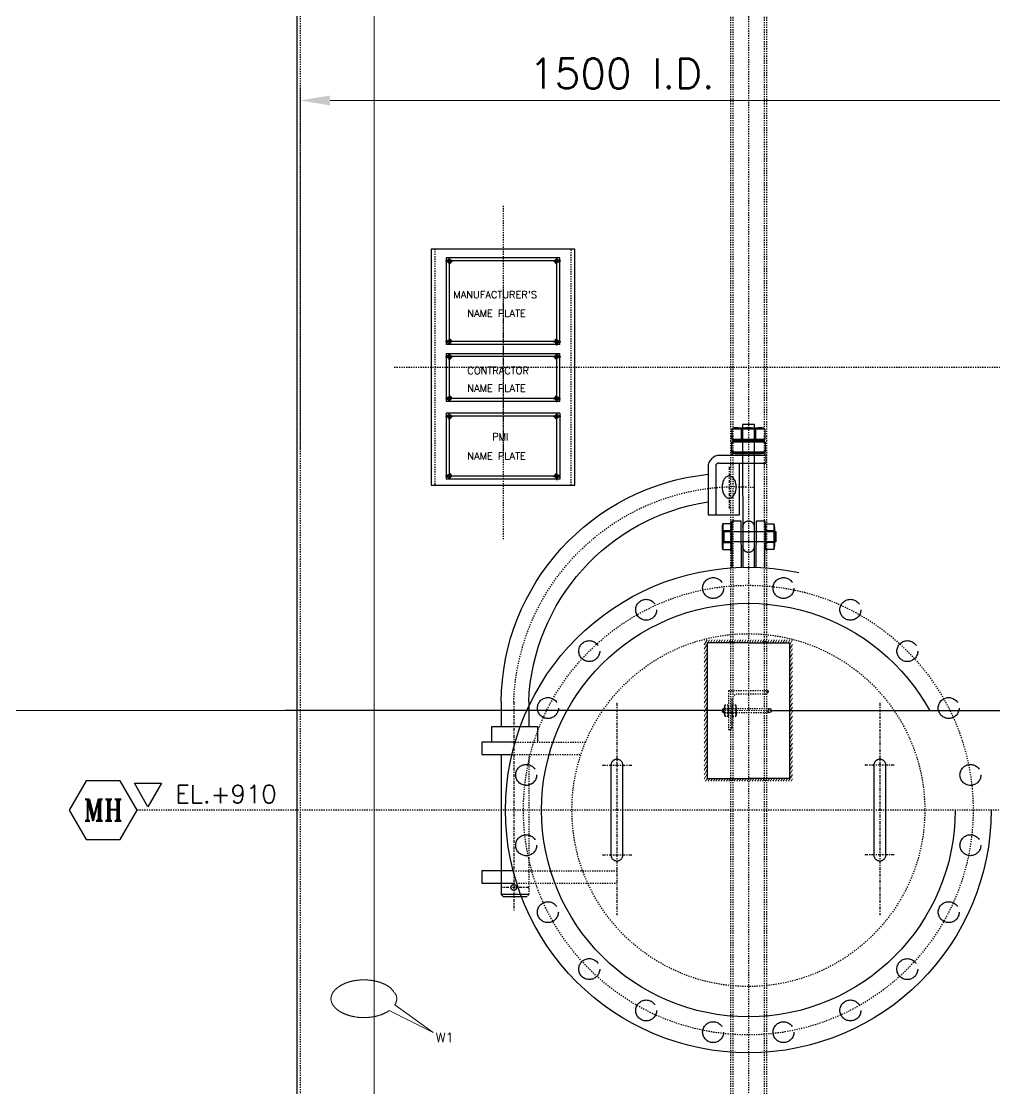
# Model space of a CAD drawing. Header units: inches. Extents: x 26960 to 35074, y -20333 to -19295.
# Drawn here: x 27038.2 to 27119.7, y -19487.6 to -19398.3 of the extents above; entities that cross this region are included whole.
import ezdxf
from ezdxf.enums import TextEntityAlignment as Align

# ---------------------------------------------------------------- set-up
doc = ezdxf.new("R2010")
doc.units = ezdxf.units.IN
doc.header["$LTSCALE"] = 200
doc.header["$MEASUREMENT"] = 0
for name, pattern in [('CENTER', [2, 1.25, -0.25, 0.25, -0.25]), ('CENTER2', [1.125, 0.75, -0.125, 0.125, -0.125]), ('CENTERX2', [4, 2.5, -0.5, 0.5, -0.5]), ('DASHED', [0.75, 0.5, -0.25]), ('DASHED2', [0.375, 0.25, -0.125]), ('HIDDEN2', [0.1875, 0.125, -0.0625]), ('PHANTOM2', [31.75, 15.875, -3.175, 3.175, -3.175, 3.175, -3.175])]:
    doc.linetypes.add(name, pattern=pattern)
for name, color, linetype, lineweight in [('AM_5', 3, 'Continuous', 15), ('B-OBJ', 7, 'Continuous', 13), ('OBJECT', 7, 'Continuous', 18), ('SEAM JOINT1', 4, 'SEAM', 13)]:
    doc.layers.add(name, color=color, linetype=linetype, lineweight=lineweight)
for name, color, linetype in [('CENTER', 1, 'CENTER'), ('DIMENSION', 8, 'Continuous'), ('text', 3, 'Continuous')]:
    doc.layers.add(name, color=color, linetype=linetype)
doc.styles.add('ROMANS', font='romans.shx')
doc.styles.add('ROMANT', font='romant.shx')
doc.styles.add('RS', font='ROMANS.shx', dxfattribs={"width": 0.8})
doc.styles.get("Standard").update_dxf_attribs({"font": 'romans.shx'})
doc.linetypes.add('SEAM', pattern='A,2,["X",Standard,S=1,R=0,X=0,Y=-0.5],2', length=4)
doc.linetypes.add('SEAM LINE', pattern='A,0.5,-0.2,["X",Standard,S=0.1,R=0,X=-0.1,Y=-0.05],-0.2', length=0.9)
doc.dimstyles.new('VEP-5', dxfattribs={"dimscale": 0, "dimtxt": 2.5, "dimasz": 2.5, "dimexe": 1, "dimexo": 1, "dimgap": 1, "dimtad": 1, "dimdec": 0, "dimlfac": 20, "dimzin": 9, "dimdsep": 46, "dimtxsty": 'ROMANS', "dimcen": 0, "dimclrd": 256, "dimclre": 256, "dimclrt": 40, "dimadec": 0, "dimazin": 0, "dimtfac": 1, "dimtdec": 0, "dimtofl": 0, "dimtmove": 0, "dimatfit": 3, "dimfxl": 1.25, "dimlwd": -1, "dimlwe": -1, "dimarcsym": 0})

# ---------------------------------------------------------------- blocks, each defined once
blk = doc.blocks.new('*D46')
at = {"layer": 'AM_5', "transparency": 16777216}
for p, q in [((27056.83, -19359.871), (27014.858, -19359.871)), ((27015.858, -19508.371), (27015.858, -19361.371)), ((27060.33, -19509.871), (27014.858, -19509.871))]:
    blk.add_line(p, q, dxfattribs=at)
for points in [[(27016.108, -19361.371), (27015.608, -19361.371), (27015.858, -19359.871)], [(27015.608, -19508.371), (27016.108, -19508.371), (27015.858, -19509.871)]]:
    blk.add_solid(points, dxfattribs=at)
at = {"layer": 'Defpoints', "color": 0, "transparency": 16777216}
for p in [(27015.858, -19359.871), (27057.83, -19359.871), (27061.33, -19509.871)]:
    blk.add_point(p, dxfattribs=at)
at = {"layer": 'AM_5', "color": 40, "transparency": 16777216, "insert": (27014.108, -19432.365), "char_height": 1.5, "attachment_point": 5, "rotation": 90, "style": 'ROMANS'}
blk.add_mtext('3000 FROM T.L. TO FLANGE FACE', dxfattribs=at)
blk = doc.blocks.new('A$C32f367a6')
at = {"layer": 'text'}
for p, q in [((-18.1, 31.4), (18.1, 31.4)), ((0, 0), (-18.1, 31.4)), ((18.1, 31.4), (0, 0))]:
    blk.add_line(p, q, dxfattribs=at)
blk = doc.blocks.new('*D48')
at = {"layer": 'B-OBJ', "transparency": 16777216}
for p, q in [((27061.58, -19434.071), (27061.58, -19403.946)), ((27136.58, -19434.071), (27136.58, -19403.946)), ((27064.08, -19404.946), (27134.08, -19404.946))]:
    blk.add_line(p, q, dxfattribs=at)
for points in [[(27064.08, -19404.53), (27064.08, -19405.363), (27061.58, -19404.946)], [(27134.08, -19405.363), (27134.08, -19404.53), (27136.58, -19404.946)]]:
    blk.add_solid(points, dxfattribs=at)
at = {"layer": 'Defpoints', "color": 0, "transparency": 16777216}
for p in [(27136.58, -19404.946), (27061.58, -19435.071), (27136.58, -19435.071)]:
    blk.add_point(p, dxfattribs=at)
at = {"layer": 'B-OBJ', "color": 40, "transparency": 16777216, "insert": (27088.493, -19402.696), "char_height": 2.5, "attachment_point": 5, "style": 'ROMANS'}
blk.add_mtext('1500 I.D.', dxfattribs=at)
blk = doc.blocks.new('*D145')
at = {"layer": 'AM_5', "transparency": 16777216}
for p, q in [((27060.294, -19456.001), (27027.908, -19456.001)), ((27028.908, -19508.371), (27028.908, -19457.501)), ((27060.33, -19509.871), (27027.908, -19509.871))]:
    blk.add_line(p, q, dxfattribs=at)
for points in [[(27029.158, -19457.501), (27028.658, -19457.501), (27028.908, -19456.001)], [(27028.658, -19508.371), (27029.158, -19508.371), (27028.908, -19509.871)]]:
    blk.add_solid(points, dxfattribs=at)
at = {"layer": 'Defpoints', "color": 0, "transparency": 16777216}
for p in [(27028.908, -19456.001), (27061.294, -19456.001), (27061.33, -19509.871)]:
    blk.add_point(p, dxfattribs=at)
at = {"layer": 'AM_5', "color": 40, "transparency": 16777216, "insert": (27027.158, -19482.936), "char_height": 1.5, "attachment_point": 5, "rotation": 90, "style": 'ROMANS'}
blk.add_mtext('1077', dxfattribs=at)
blk = doc.blocks.new('*U151')
at = {"color": 0, "linetype": 'ByBlock', "lineweight": -2}
blk.add_line((0, 1.1), (0, -1.1), dxfattribs=at)
blk = doc.blocks.new('*U153')
at = {"color": 0, "linetype": 'DASHED'}
blk.add_circle((0, 0), 17.5, dxfattribs=at)
blk = doc.blocks.new('*U152')
at = {"color": 0, "linetype": 'ByBlock', "lineweight": -2, "transparency": 16777216}
blk.add_blockref('*U153', (-97668.4, -29716.6, 0.1), dxfattribs=at)
for p, rotation in [((-97784.7, -29735, 0.1), 18), ((-97784.7, -29735, 0.1), 18), ((-97784.7, -29735, 0.1), 18), ((-97552.1, -29735, 0.1), 342), ((-97552.1, -29735, 0.1), 342), ((-97552.1, -29735, 0.1), 342), ((-97889.6, -29788.4, 0.1), 36), ((-97889.6, -29788.4, 0.1), 36), ((-97889.6, -29788.4, 0.1), 36), ((-97447.2, -29788.4, 0.1), 324), ((-97447.2, -29788.4, 0.1), 324), ((-97447.2, -29788.4, 0.1), 324), ((-97972.8, -29871.7, 0.1), 54), ((-97972.8, -29871.7, 0.1), 54), ((-97972.8, -29871.7, 0.1), 54), ((-97363.9, -29871.7, 0.1), 306), ((-97363.9, -29871.7, 0.1), 306), ((-97363.9, -29871.7, 0.1), 306), ((-98026.3, -29976.6, 0.1), 72), ((-98026.3, -29976.6, 0.1), 72), ((-98026.3, -29976.6, 0.1), 72), ((-97310.5, -29976.6, 0.1), 288), ((-97310.5, -29976.6, 0.1), 288), ((-97310.5, -29976.6, 0.1), 288), ((-98044.7, -30092.9, 0.1), 90), ((-98044.7, -30092.9, 0.1), 90), ((-98044.7, -30092.9, 0.1), 90), ((-97292.1, -30092.9, 0.1), 270), ((-97292.1, -30092.9, 0.1), 270), ((-97292.1, -30092.9, 0.1), 270), ((-98026.3, -30209.1, 0.1), 108), ((-98026.3, -30209.1, 0.1), 108), ((-98026.3, -30209.1, 0.1), 108), ((-97310.5, -30209.1, 0.1), 252), ((-97310.5, -30209.1, 0.1), 252), ((-97310.5, -30209.1, 0.1), 252), ((-97972.8, -30314, 0.1), 126), ((-97972.8, -30314, 0.1), 126), ((-97972.8, -30314, 0.1), 126), ((-97363.9, -30314, 0.1), 234), ((-97363.9, -30314, 0.1), 234), ((-97363.9, -30314, 0.1), 234), ((-97889.6, -30397.3, 0.1), 144), ((-97889.6, -30397.3, 0.1), 144), ((-97889.6, -30397.3, 0.1), 144), ((-97447.2, -30397.3, 0.1), 216), ((-97447.2, -30397.3, 0.1), 216), ((-97447.2, -30397.3, 0.1), 216), ((-97784.7, -30450.7, 0.1), 162), ((-97784.7, -30450.7, 0.1), 162), ((-97784.7, -30450.7, 0.1), 162), ((-97552.1, -30450.7, 0.1), 198), ((-97552.1, -30450.7, 0.1), 198), ((-97552.1, -30450.7, 0.1), 198), ((-97668.4, -30469.2, 0.1), 180), ((-97668.4, -30469.2, 0.1), 180), ((-97668.4, -30469.2, 0.1), 180)]:
    blk.add_blockref('*U153', p, dxfattribs=dict(at, rotation=rotation))
blk = doc.blocks.new('*U156')
at = {"layer": 'DIMENSION', "color": 0, "linetype": 'CENTER2', "transparency": 16777216}
for p, q in [((-0.32, 0), (-0.03002, 0)), ((0, 0.03002), (0, 0.2701)), ((0.03002, 0), (0.32, 0)), ((0, -0.2701), (0, -0.03002))]:
    blk.add_line(p, q, dxfattribs=at)
at = {"layer": 'DIMENSION', "color": 0, "linetype": 'Continuous', "transparency": 16777216}
for p, q in [((-0.01501, 0), (0.01501, 0)), ((0, -0.01501), (0, 0.01501))]:
    blk.add_line(p, q, dxfattribs=at)
blk = doc.blocks.new('*U157')
at = {"layer": 'DIMENSION', "color": 0, "linetype": 'CENTER2', "transparency": 16777216}
for p, q in [((-0.32, 0), (-0.03002, 0)), ((0, 0.03002), (0, 0.2701)), ((0.03002, 0), (0.32, 0)), ((0, -0.2701), (0, -0.03002))]:
    blk.add_line(p, q, dxfattribs=at)
at = {"layer": 'DIMENSION', "color": 0, "linetype": 'Continuous', "transparency": 16777216}
for p, q in [((-0.01501, 0), (0.01501, 0)), ((0, -0.01501), (0, 0.01501))]:
    blk.add_line(p, q, dxfattribs=at)
blk = doc.blocks.new('*U158')
at = {"layer": 'DIMENSION', "color": 0, "linetype": 'CENTER2', "transparency": 16777216}
for p, q in [((-0.32, 0), (-0.03002, 0)), ((0, 0.03002), (0, 0.32)), ((0.03002, 0), (0.32, 0)), ((0, -0.32), (0, -0.03002))]:
    blk.add_line(p, q, dxfattribs=at)
at = {"layer": 'DIMENSION', "color": 0, "linetype": 'Continuous', "transparency": 16777216}
for p, q in [((-0.01501, 0), (0.01501, 0)), ((0, -0.01501), (0, 0.01501))]:
    blk.add_line(p, q, dxfattribs=at)
blk = doc.blocks.new('*U159')
at = {"layer": 'DIMENSION', "color": 0, "linetype": 'CENTER2', "transparency": 16777216}
for p, q in [((-0.32, 0), (-0.03002, 0)), ((0, 0.03002), (0, 0.2701)), ((0.03002, 0), (0.32, 0)), ((0, -0.2701), (0, -0.03002))]:
    blk.add_line(p, q, dxfattribs=at)
at = {"layer": 'DIMENSION', "color": 0, "linetype": 'Continuous', "transparency": 16777216}
for p, q in [((-0.01501, 0), (0.01501, 0)), ((0, -0.01501), (0, 0.01501))]:
    blk.add_line(p, q, dxfattribs=at)
blk = doc.blocks.new('*U160')
at = {"layer": 'DIMENSION', "color": 0, "linetype": 'CENTER2', "transparency": 16777216}
for p, q in [((-0.32, 0), (-0.03002, 0)), ((0, 0.03002), (0, 0.2701)), ((0.03002, 0), (0.32, 0)), ((0, -0.2701), (0, -0.03002))]:
    blk.add_line(p, q, dxfattribs=at)
at = {"layer": 'DIMENSION', "color": 0, "linetype": 'Continuous', "transparency": 16777216}
for p, q in [((-0.01501, 0), (0.01501, 0)), ((0, -0.01501), (0, 0.01501))]:
    blk.add_line(p, q, dxfattribs=at)
blk = doc.blocks.new('*U161')
at = {"layer": 'DIMENSION', "color": 0, "linetype": 'CENTER2', "transparency": 16777216}
for p, q in [((-0.32, 0), (-0.03002, 0)), ((0, 0.03002), (0, 0.2701)), ((0.03002, 0), (0.32, 0)), ((0, -0.2701), (0, -0.03002))]:
    blk.add_line(p, q, dxfattribs=at)
at = {"layer": 'DIMENSION', "color": 0, "linetype": 'Continuous', "transparency": 16777216}
for p, q in [((-0.01501, 0), (0.01501, 0)), ((0, -0.01501), (0, 0.01501))]:
    blk.add_line(p, q, dxfattribs=at)
blk = doc.blocks.new('*U162')
at = {"layer": 'DIMENSION', "color": 0, "linetype": 'CENTER2', "transparency": 16777216}
for p, q in [((-0.32, 0), (-0.03002, 0)), ((0, 0.03002), (0, 0.32)), ((0.03002, 0), (0.32, 0)), ((0, -0.32), (0, -0.03002))]:
    blk.add_line(p, q, dxfattribs=at)
at = {"layer": 'DIMENSION', "color": 0, "linetype": 'Continuous', "transparency": 16777216}
for p, q in [((-0.01501, 0), (0.01501, 0)), ((0, -0.01501), (0, 0.01501))]:
    blk.add_line(p, q, dxfattribs=at)
blk = doc.blocks.new('*U163')
at = {"layer": 'DIMENSION', "color": 0, "linetype": 'CENTER2', "transparency": 16777216}
for p, q in [((-0.32, 0), (-0.03002, 0)), ((0, 0.03002), (0, 0.2701)), ((0.03002, 0), (0.32, 0)), ((0, -0.2701), (0, -0.03002))]:
    blk.add_line(p, q, dxfattribs=at)
at = {"layer": 'DIMENSION', "color": 0, "linetype": 'Continuous', "transparency": 16777216}
for p, q in [((-0.01501, 0), (0.01501, 0)), ((0, -0.01501), (0, 0.01501))]:
    blk.add_line(p, q, dxfattribs=at)
blk = doc.blocks.new('*U164')
at = {"layer": 'DIMENSION', "color": 0, "linetype": 'CENTER2', "transparency": 16777216}
for p, q in [((-0.32, 0), (-0.03002, 0)), ((0, 0.03002), (0, 0.2701)), ((0.03002, 0), (0.32, 0)), ((0, -0.2701), (0, -0.03002))]:
    blk.add_line(p, q, dxfattribs=at)
at = {"layer": 'DIMENSION', "color": 0, "linetype": 'Continuous', "transparency": 16777216}
for p, q in [((-0.01501, 0), (0.01501, 0)), ((0, -0.01501), (0, 0.01501))]:
    blk.add_line(p, q, dxfattribs=at)
blk = doc.blocks.new('*U165')
at = {"layer": 'DIMENSION', "color": 0, "linetype": 'CENTER2', "transparency": 16777216}
for p, q in [((-0.32, 0), (-0.03002, 0)), ((0, 0.03002), (0, 0.2701)), ((0.03002, 0), (0.32, 0)), ((0, -0.2701), (0, -0.03002))]:
    blk.add_line(p, q, dxfattribs=at)
at = {"layer": 'DIMENSION', "color": 0, "linetype": 'Continuous', "transparency": 16777216}
for p, q in [((-0.01501, 0), (0.01501, 0)), ((0, -0.01501), (0, 0.01501))]:
    blk.add_line(p, q, dxfattribs=at)
blk = doc.blocks.new('*U166')
at = {"layer": 'DIMENSION', "color": 0, "linetype": 'CENTER2', "transparency": 16777216}
for p, q in [((-0.32, 0), (-0.03002, 0)), ((0, 0.03002), (0, 0.32)), ((0.03002, 0), (0.32, 0)), ((0, -0.32), (0, -0.03002))]:
    blk.add_line(p, q, dxfattribs=at)
at = {"layer": 'DIMENSION', "color": 0, "linetype": 'Continuous', "transparency": 16777216}
for p, q in [((-0.01501, 0), (0.01501, 0)), ((0, -0.01501), (0, 0.01501))]:
    blk.add_line(p, q, dxfattribs=at)
blk = doc.blocks.new('*U167')
at = {"layer": 'DIMENSION', "color": 0, "linetype": 'CENTER2', "transparency": 16777216}
for p, q in [((-0.32, 0), (-0.03002, 0)), ((0, 0.03002), (0, 0.2701)), ((0.03002, 0), (0.32, 0)), ((0, -0.2701), (0, -0.03002))]:
    blk.add_line(p, q, dxfattribs=at)
at = {"layer": 'DIMENSION', "color": 0, "linetype": 'Continuous', "transparency": 16777216}
for p, q in [((-0.01501, 0), (0.01501, 0)), ((0, -0.01501), (0, 0.01501))]:
    blk.add_line(p, q, dxfattribs=at)
blk = doc.blocks.new('*D241')
at = {"layer": 'AM_5', "transparency": 16777216}
for p, q in [((27069.115, -19345.747), (27002.884, -19345.747)), ((27003.884, -19575.669), (27003.884, -19347.247)), ((27051.974, -19577.169), (27002.884, -19577.169))]:
    blk.add_line(p, q, dxfattribs=at)
for points in [[(27004.134, -19347.247), (27003.634, -19347.247), (27003.884, -19345.747)], [(27003.634, -19575.669), (27004.134, -19575.669), (27003.884, -19577.169)]]:
    blk.add_solid(points, dxfattribs=at)
at = {"layer": 'Defpoints', "color": 0, "transparency": 16777216}
for p in [(27003.884, -19345.747), (27070.115, -19345.747), (27052.974, -19577.169)]:
    blk.add_point(p, dxfattribs=at)
at = {"layer": 'AM_5', "color": 40, "transparency": 16777216, "insert": (27002.134, -19461.458), "char_height": 1.5, "attachment_point": 5, "rotation": 90, "style": 'ROMANS'}
blk.add_mtext('4628', dxfattribs=at)
blk = doc.blocks.new('*D252')
at = {"layer": 'AM_5', "transparency": 16777216}
for p, q in [((27066.768, -19359.871), (27021.646, -19359.871)), ((27022.646, -19361.371), (27022.646, -19505.872)), ((27066.767, -19507.372), (27021.646, -19507.372))]:
    blk.add_line(p, q, dxfattribs=at)
for points in [[(27022.896, -19361.371), (27022.396, -19361.371), (27022.646, -19359.871)], [(27022.396, -19505.872), (27022.896, -19505.872), (27022.646, -19507.372)]]:
    blk.add_solid(points, dxfattribs=at)
at = {"layer": 'Defpoints', "color": 0, "transparency": 16777216}
for p in [(27067.768, -19359.871), (27022.646, -19507.372), (27067.767, -19507.372)]:
    blk.add_point(p, dxfattribs=at)
at = {"layer": 'AM_5', "color": 40, "transparency": 16777216, "insert": (27020.896, -19438.7), "char_height": 1.5, "attachment_point": 5, "rotation": 90, "style": 'ROMANS'}
blk.add_mtext('2950', dxfattribs=at)

msp = doc.modelspace()

# ---------------------------------------------------------------- hatches: boundary and pattern name
at = {"linetype": 'DASHED'}
h = msp.add_hatch(dxfattribs=at)
h.set_pattern_fill('ANSI37', color=5, scale=0.025)
h.set_pattern_definition([(45, (0, -10.1004485), (-0.0022097086912, 0.0022097086912), []), (135, (0, -10.1004485), (-0.0022097086912, -0.0022097086912), [])])
h.paths.add_polyline_path([(27110.09901, -19533.10867, 0.279062), (27110.09695, -19533.36015), (27110.21267, -19533.27285), (27110.29267, -19533.2735), (27110.29328, -19533.1985), (27110.21328, -19533.19785)])
h.paths.add_polyline_path([(27113.11685, -19533.38485, 0.279062), (27113.11891, -19533.13337), (27113.00319, -19533.22067), (27112.92319, -19533.22001), (27112.92258, -19533.29501), (27113.00258, -19533.29566)])
h.paths.add_polyline_path([(27100.54333, -19534.56182, 0.279062), (27100.54538, -19534.31035), (27100.42966, -19534.39764), (27100.34967, -19534.39699), (27100.34905, -19534.47199), (27100.42905, -19534.47264)])
h.paths.add_polyline_path([(27097.52548, -19534.28565, 0.279062), (27097.52343, -19534.53712), (27097.63914, -19534.44982), (27097.71914, -19534.45048), (27097.71975, -19534.37548), (27097.63976, -19534.37483)])
h.paths.add_polyline_path([(27141.96457, -19498.88144, 0.279062), (27142.21606, -19498.88144), (27142.12782, -19498.76644), (27142.12782, -19498.68644), (27142.05282, -19498.68644), (27142.05282, -19498.76644)])
h.paths.add_polyline_path([(27142.12782, -19495.97644), (27142.21606, -19495.86144, 0.279062), (27141.96457, -19495.86144), (27142.05282, -19495.97644), (27142.05282, -19496.05644), (27142.12782, -19496.05644)])
h.paths.add_polyline_path([(27141.96589, -19368.89186, 0.279062), (27142.21738, -19368.89186), (27142.12913, -19368.77686), (27142.12913, -19368.69686), (27142.05413, -19368.69686), (27142.05413, -19368.77686)])
h.paths.add_polyline_path([(27142.21738, -19365.87186, 0.279062), (27141.96589, -19365.87186), (27142.05413, -19365.98686), (27142.05413, -19366.06686), (27142.12913, -19366.06686), (27142.12913, -19365.98686)])
h.paths.add_polyline_path([(27055.87955, -19365.82636, 0.279062), (27055.62807, -19365.8243), (27055.71537, -19365.94002), (27055.71471, -19366.02002), (27055.78971, -19366.02063), (27055.79036, -19365.94063)])
h.paths.add_polyline_path([(27055.85485, -19368.84626), (27055.76755, -19368.73054), (27055.7682, -19368.65054), (27055.6932, -19368.64993), (27055.69255, -19368.72993), (27055.60337, -19368.8442, 0.279062)])
h.paths.add_polyline_path([(27097.57077, -19353.1767), (27097.68577, -19353.08846), (27097.76577, -19353.08846), (27097.76577, -19353.01346), (27097.68577, -19353.01346), (27097.57077, -19352.92521, 0.279062)])
h.paths.add_polyline_path([(27100.59077, -19353.1767, 0.279062), (27100.59077, -19352.92521), (27100.47577, -19353.01346), (27100.39577, -19353.01346), (27100.39577, -19353.08846), (27100.47577, -19353.08846)])
at = {"layer": 'B-OBJ'}
h = msp.add_hatch(dxfattribs=at)
h.set_pattern_fill('ANSI31', color=0, scale=1.5, angle=15)
h.set_pattern_definition([(60, (-0.00038, -84.44777), (-0.1623797632, 0.09375), [])])
h.paths.add_polyline_path([(27095.38592, -19450.08443), (27095.38592, -19461.91776), (27097.57026, -19461.91777), (27097.57026, -19461.66777), (27095.63592, -19461.66776), (27095.63592, -19450.33443), (27097.57026, -19450.33443), (27097.57026, -19450.08443)])
h.paths.add_polyline_path([(27102.76174, -19461.9178), (27102.76186, -19450.08447), (27100.59026, -19450.08445), (27100.59026, -19450.33445), (27102.51186, -19450.33447), (27102.51174, -19461.6678), (27100.59026, -19461.66779), (27100.59026, -19461.91779)])
h.paths.add_polyline_path([(27097.57026, -19461.66777), (27097.57026, -19461.91777), (27097.76526, -19461.91777), (27097.76526, -19461.66777)])
h.paths.add_polyline_path([(27097.76526, -19461.91777), (27099.07383, -19461.91778), (27099.07383, -19461.66778), (27097.76526, -19461.66777)])
h.paths.add_polyline_path([(27100.39526, -19461.66779), (27099.07383, -19461.66778), (27099.07383, -19461.91778), (27100.39526, -19461.91779)])
h.paths.add_polyline_path([(27100.59026, -19461.91779), (27100.59026, -19461.66779), (27100.39526, -19461.66779), (27100.39526, -19461.91779)])
h.paths.add_polyline_path([(27097.57026, -19450.08443), (27097.57026, -19450.33443), (27097.76526, -19450.33443), (27097.76526, -19450.08443)])
h.paths.add_polyline_path([(27097.76526, -19450.33443), (27099.07389, -19450.33443), (27099.07389, -19450.08443), (27097.76526, -19450.08443)])
h.paths.add_polyline_path([(27099.07389, -19450.33443), (27100.39526, -19450.33444), (27100.39526, -19450.08444), (27099.07389, -19450.08443)])
h.paths.add_polyline_path([(27100.59026, -19450.33445), (27100.59026, -19450.08445), (27100.39526, -19450.08444), (27100.39526, -19450.33444)])

# ---------------------------------------------------------------- linework, layer by layer
msp.add_line((27061.29375, -19360.27144, -17.08977), (27061.29375, -19509.9579, -17.08977))
at = {"color": 0, "linetype": 'DASHED'}
for p, q in [((27099.58286, -19432.06811, -17.08977), (27098.59156, -19432.06811, -17.08977)), ((27098.59156, -19432.06811, -17.08977), (27098.59891, -19444.00999, -17.08977)), ((27099.57509, -19444.01062, -17.08977), (27099.58286, -19432.06811, -17.08977)), ((27100.46698, -19432.4432, -17.08977), (27097.68064, -19432.4432, -17.08977)), ((27097.68064, -19432.4432, -17.08977), (27097.68064, -19433.30053, -17.08977)), ((27098.05573, -19432.33603, -17.08977), (27100.0919, -19432.33603, -17.08977)), ((27098.47381, -19432.4432, -17.08977), (27098.47381, -19433.30053, -17.08977)), ((27099.67381, -19432.4432, -17.08977), (27099.67381, -19433.30053, -17.08977)), ((27100.46698, -19433.30053, -17.08977), (27100.46698, -19432.4432, -17.08977)), ((27097.68064, -19433.30053, -17.08977), (27100.46698, -19433.30053, -17.08977)), ((27097.68064, -19434.3722, -17.08977), (27097.68064, -19433.51487, -17.08977)), ((27097.68064, -19433.51541, -17.08977), (27100.46698, -19433.51541, -17.08977)), ((27098.05573, -19433.4077, -17.08977), (27100.0919, -19433.4077, -17.08977)), ((27100.46698, -19433.51541, -17.08977), (27100.46698, -19434.37274, -17.08977)), ((27100.57415, -19434.64012, -17.08977), (27096.69806, -19434.64012, -17.08977)), ((27100.46698, -19434.37274, -17.08977), (27097.68064, -19434.37274, -17.08977)), ((27100.46698, -19434.47937, -17.08977), (27097.68064, -19434.47937, -17.08977)), ((27097.68064, -19434.47937, -17.08977), (27097.68064, -19434.64012, -17.08977)), ((27098.05573, -19434.47991, -17.08977), (27100.0919, -19434.47991, -17.08977)), ((27100.46698, -19434.64012, -17.08977), (27100.46698, -19434.47937, -17.08977)), ((27100.57415, -19435.28312, -17.08977), (27100.57415, -19434.64012, -17.08977)), ((27095.69806, -19435.64012, -17.08977), (27095.69806, -19439.62338, -17.08977)), ((27096.34106, -19435.53312, -17.08977), (27096.34106, -19439.62338, -17.08977)), ((27096.59106, -19435.28312, -17.08977), (27100.57415, -19435.28312, -17.08977)), ((27098.32365, -19439.62338, -17.08977), (27098.32365, -19435.28312, -17.08977)), ((27095.69806, -19439.62338, -17.08977), (27096.34106, -19439.62338, -17.08977)), ((27096.34106, -19439.62338, -17.08977), (27098.32365, -19439.62338, -17.08977)), ((27098.4844, -19440.15922, -17.08977), (27097.68064, -19440.15922, -17.08977)), ((27097.68064, -19440.15922, -17.08977), (27097.69749, -19444.0511, -17.08977)), ((27098.49194, -19444.01277, -17.08977), (27098.4844, -19440.15922, -17.08977)), ((27099.71682, -19440.15922, -17.08977), (27099.70853, -19444.01435, -17.08977)), ((27100.46698, -19440.15922, -17.08977), (27099.71682, -19440.15922, -17.08977)), ((27100.45013, -19444.0511, -17.08977), (27100.46698, -19440.15922, -17.08977)), ((27096.87689, -19440.65939, -17.08977), (27096.87689, -19442.23106, -17.08977)), ((27096.93048, -19440.37355, -17.08977), (27096.93048, -19442.51689, -17.08977)), ((27097.62706, -19440.37355, -17.08977), (27096.93048, -19440.37355, -17.08977)), ((27097.68064, -19440.94522, -17.08977), (27096.93048, -19440.94522, -17.08977)), ((27096.93048, -19440.94522, -17.08977), (27097.68065, -19440.94522, -17.08977)), ((27097.03764, -19441.87389, -17.08977), (27097.03764, -19441.01655, -17.08977)), ((27097.03764, -19441.01655, -17.08977), (27101.3779, -19441.01655, -17.08977)), ((27097.62706, -19442.51689, -17.08977), (27097.62706, -19440.37355, -17.08977)), ((27097.68064, -19440.65939, -17.08977), (27097.68064, -19442.23106, -17.08977)), ((27098.59156, -19440.64647, -17.08977), (27098.59156, -19440.64647, -17.08977)), ((27101.21715, -19440.94522, -17.08977), (27100.46698, -19440.94522, -17.08977)), ((27100.46699, -19440.65939, -17.08977), (27100.46699, -19442.23106, -17.08977)), ((27100.52057, -19442.51689, -17.08977), (27100.52057, -19440.37355, -17.08977)), ((27100.52057, -19440.37355, -17.08977), (27101.21715, -19440.37355, -17.08977)), ((27101.21715, -19440.37355, -17.08977), (27101.21715, -19442.51689, -17.08977)), ((27101.27074, -19440.65939, -17.08977), (27101.27074, -19442.23106, -17.08977)), ((27101.3779, -19441.01655, -17.08977), (27101.3779, -19441.87389, -17.08977)), ((27097.69226, -19441.94522, -17.08977), (27096.93048, -19441.94522, -17.08977)), ((27096.93048, -19441.94522, -17.08977), (27097.68065, -19441.94522, -17.08977)), ((27101.3779, -19441.87389, -17.08977), (27097.03764, -19441.87389, -17.08977)), ((27101.21715, -19441.94522, -17.08977), (27100.46698, -19441.94522, -17.08977)), ((27096.93048, -19442.51689, -17.08977), (27097.62706, -19442.51689, -17.08977)), ((27101.21715, -19442.51689, -17.08977), (27100.52057, -19442.51689, -17.08977)), ((27099.07389, -19450.33443, -17.08977), (27095.63592, -19450.33443, -17.08977)), ((27095.63592, -19450.33443, -17.08977), (27095.63592, -19461.66776, -17.08977)), ((27099.07389, -19450.33443, -17.08977), (27102.51186, -19450.33447, -17.08977)), ((27102.51186, -19450.33447, -17.08977), (27102.51174, -19461.6678, -17.08977)), ((27078.3906, -19455.26975, -17.08977), (27078.3906, -19457.35951, -17.08977)), ((27080.69469, -19455.26975, -17.08977), (27080.69469, -19457.35951, -17.08977)), ((27097.72425, -19455.8403, -17.08977), (27097.42425, -19455.8401, -17.08977)), ((27097.42425, -19456.16134, -17.08977), (27097.72425, -19456.16116, -17.08977)), ((27081.44486, -19457.35951, -17.08977), (27077.58685, -19457.35951, -17.08977)), ((27077.58685, -19457.35951, -17.08977), (27077.58685, -19458.64551, -17.08977)), ((27081.44486, -19458.64551, -17.08977), (27081.44486, -19457.35951, -17.08977)), ((27079.5635, -19458.64551, -17.08977), (27076.78309, -19458.64551, -17.08977)), ((27076.78309, -19458.64551, -17.08977), (27076.78309, -19459.6636, -17.08977)), ((27076.78309, -19459.6636, -17.08977), (27079.29557, -19459.6636, -17.08977)), ((27078.3906, -19459.6636, -17.08977), (27078.3906, -19471.39838, -17.08977)), ((27087.57381, -19460.57444, -17.08977), (27087.57381, -19468.07444, -17.08977)), ((27088.57381, -19468.07444, -17.08977), (27088.57381, -19460.57444, -17.08977)), ((27109.57381, -19460.57444, -17.08977), (27109.57381, -19468.07444, -17.08977)), ((27110.57381, -19468.07444, -17.08977), (27110.57381, -19460.57444, -17.08977)), ((27095.63592, -19461.66776, -17.08977), (27099.07383, -19461.66778, -17.08977)), ((27102.51174, -19461.6678, -17.08977), (27099.07383, -19461.66778, -17.08977)), ((27079.40199, -19469.41579, -17.08977), (27076.78309, -19469.41579, -17.08977)), ((27076.78309, -19469.41579, -17.08977), (27076.78309, -19470.43387, -17.08977)), ((27076.78309, -19470.43387, -17.08977), (27079.44469, -19470.43387, -17.08977)), ((27080.69469, -19471.39838, -17.08977), (27078.3906, -19471.39838, -17.08977)), ((27078.3906, -19471.39838, -17.08977), (27078.55135, -19471.55913, -17.08977)), ((27078.55135, -19471.55913, -17.08977), (27080.53394, -19471.55913, -17.08977))]:
    msp.add_line(p, q, dxfattribs=at)
at = {"color": 0, "linetype": 'HIDDEN2', "ltscale": 4e-05}
for p, q in [((27100.72425, -19454.33405, -17.08977), (27097.42425, -19454.33405, -17.08977)), ((27097.42425, -19454.33405, -17.08977), (27097.42425, -19457.58405, -17.08977)), ((27097.72425, -19457.38405, -17.08977), (27097.72425, -19455.05905, -17.08977)), ((27100.52425, -19454.63405, -17.08977), (27098.14925, -19454.63405, -17.08977)), ((27096.9894, -19455.83982, -17.08977), (27096.90824, -19455.87, -14.7022)), ((27096.90824, -19455.87, -14.7022), (27096.90824, -19456.00072, -17.08977)), ((27096.90824, -19456.13143, -14.7022), (27096.90824, -19456.00072, -17.08977)), ((27096.9894, -19456.16161, -17.08977), (27096.90824, -19456.13143, -14.7022)), ((27096.9894, -19455.83982, -17.08977), (27096.9894, -19456.16161, -17.08977)), ((27097.07637, -19455.83988, -17.08977), (27096.9894, -19455.83982, -17.08977)), ((27096.9894, -19456.16161, -17.08977), (27097.07637, -19456.16156, -17.08977)), ((27097.07637, -19456.33555, -17.08977), (27097.07637, -19455.67458, -17.08977)), ((27097.11116, -19455.55282, -17.08977), (27097.11116, -19456.45731, -17.08977)), ((27097.38946, -19455.55282, -17.08977), (27097.11116, -19455.55282, -17.08977)), ((27097.11116, -19455.81029, -17.08977), (27097.38946, -19455.81029, -17.08977)), ((27097.11116, -19456.19983, -17.08977), (27097.38946, -19456.19983, -17.08977)), ((27097.38946, -19456.45731, -17.08977), (27097.38946, -19455.55282, -17.08977)), ((27097.42425, -19456.33555, -17.08977), (27097.42425, -19455.67458, -17.08977)), ((27097.72425, -19456.33555, -17.08977), (27097.72425, -19455.67458, -17.08977)), ((27097.75904, -19455.55282, -17.08977), (27097.75904, -19456.45731, -17.08977)), ((27098.03734, -19455.55282, -17.08977), (27097.75904, -19455.55282, -17.08977)), ((27097.75904, -19455.81029, -17.08977), (27098.03734, -19455.81029, -17.08977)), ((27097.75904, -19456.19983, -17.08977), (27098.03734, -19456.19983, -17.08977)), ((27098.03734, -19456.45731, -17.08977), (27098.03734, -19455.55282, -17.08977)), ((27098.07213, -19456.33555, -17.08977), (27098.07213, -19455.67458, -17.08977)), ((27100.86615, -19455.84234, -17.08977), (27098.07213, -19455.84052, -17.08977)), ((27098.07213, -19456.16094, -17.08977), (27100.86594, -19456.15923, -17.08977)), ((27097.11116, -19456.45731, -17.08977), (27097.38946, -19456.45731, -17.08977)), ((27097.75904, -19456.45731, -17.08977), (27098.03734, -19456.45731, -17.08977))]:
    msp.add_line(p, q, dxfattribs=at)
at = {"color": 7, "linetype": 'DASHED'}
for p, q in [((27100.72425, -19454.33405, -17.08977), (27100.72425, -19454.43405, -17.08977)), ((27097.42425, -19457.58405, -17.08977), (27097.52425, -19457.58405, -17.08977))]:
    msp.add_line(p, q, dxfattribs=at)
at = {"color": 2, "linetype": 'DASHED2', "ltscale": 1e-05}
for p, q in [((27097.07637, -19455.83988, -17.08977), (27097.42425, -19455.8401, -17.08977)), ((27097.07637, -19456.16156, -17.08977), (27097.42425, -19456.16134, -17.08977)), ((27097.72425, -19455.8403, -17.08977), (27098.07213, -19455.8403, -17.08977)), ((27097.72425, -19456.16116, -17.08977), (27098.07213, -19456.16094, -17.08977))]:
    msp.add_line(p, q, dxfattribs=at)
at = {"color": 7, "linetype": 'DASHED', "ltscale": 0.0001}
for p, q in [((27079.5635, -19458.64551, -17.08977), (27085.4145, -19458.64551, -17.08977)), ((27079.29557, -19459.6636, -17.08977), (27085.00153, -19459.6636, -17.08977)), ((27080.69469, -19459.6636, -17.08977), (27080.69469, -19471.39838, -17.08977)), ((27079.40199, -19469.41579, -17.08977), (27088.07381, -19469.41579, -17.08977)), ((27079.44469, -19470.43387, -17.08977), (27088.07381, -19470.43387, -17.08977)), ((27080.69469, -19471.39838, -17.08977), (27080.53394, -19471.55913, -17.08977))]:
    msp.add_line(p, q, dxfattribs=at)
at = {"elevation": -17.08977}
msp.add_lwpolyline([(27043.671, -19461.864), (27042.25047, -19464.32444), (27043.671, -19466.78487), (27046.51207, -19466.78487), (27047.9326, -19464.32444), (27046.51207, -19461.864)], close=True, dxfattribs=at)
at = {"color": 0, "linetype": 'DASHED'}
for centre, radius in [((27099.07381, -19464.32444, -17.08977), 20.32), ((27099.07381, -19464.32444, -17.08977), 17.3025), ((27079.44469, -19470.79838, -17.08977), 0.24)]:
    msp.add_circle(centre, radius, dxfattribs=at)
at = {"color": 7, "linetype": 'DASHED', "ltscale": 0.0001}
msp.add_circle((27099.07381, -19464.32444, -17.08977), 14.76375, dxfattribs=at)
at = {"color": 0, "linetype": 'HIDDEN2', "ltscale": 4e-05}
msp.add_circle((27100.86604, -19456.00078, -17.08977), 0.15844, dxfattribs=at)
at = {"color": 0, "linetype": 'DASHED'}
for centre, radius, start, end in [((27098.07723, -19433.12127, -17.08977), 0.78553, 59.6778509, 120.3221491), ((27099.07381, -19434.06925, -17.08977), 1.73322, 69.7463577, 110.2536423), ((27100.0704, -19433.12127, -17.08977), 0.78553, 59.6778509, 120.3221491), ((27098.07723, -19432.62246, -17.08977), 0.78553, 239.6778509, 300.3221491), ((27098.07723, -19434.19348, -17.08977), 0.78553, 59.6778509, 120.3221491), ((27099.07381, -19431.67448, -17.08977), 1.73322, 249.7463577, 290.2536423), ((27099.07381, -19435.14146, -17.08977), 1.73322, 69.7463577, 110.2536423), ((27100.0704, -19432.62246, -17.08977), 0.78553, 239.6778509, 300.3221491), ((27100.0704, -19434.19348, -17.08977), 0.78553, 59.6778509, 120.3221491), ((27096.69806, -19435.64012, -17.08977), 1, 90, 180), ((27098.07723, -19433.69467, -17.08977), 0.78553, 239.6778509, 300.3221491), ((27099.07381, -19432.74669, -17.08977), 1.73322, 249.7463577, 290.2536423), ((27100.0704, -19433.69467, -17.08977), 0.78553, 239.6778509, 300.3221491), ((27096.59106, -19435.53312, -17.08977), 0.25, 90, 180), ((27099.08721, -19440.64196, -17.08977), 0.49567, 359.4782562, 180.5217438), ((27097.66607, -19440.65939, -17.08977), 0.78917, 158.7649468, 201.2350532), ((27099.23651, -19441.44522, -17.08977), 2.35962, 167.7663614, 192.2336386), ((27096.89147, -19440.65939, -17.08977), 0.78917, 338.7649468, 21.2350532), ((27095.32103, -19441.44522, -17.08977), 2.35962, 347.7663614, 12.2336386), ((27101.25616, -19440.65939, -17.08977), 0.78917, 158.7649468, 201.2350532), ((27102.8266, -19441.44522, -17.08977), 2.35962, 167.7663614, 192.2336386), ((27100.48156, -19440.65939, -17.08977), 0.78917, 338.7649468, 21.2350532), ((27098.91112, -19441.44522, -17.08977), 2.35962, 347.7663614, 12.2336386), ((27097.66607, -19442.23106, -17.08977), 0.78917, 158.7649468, 201.2350532), ((27096.89147, -19442.23106, -17.08977), 0.78917, 338.7649468, 21.2350532), ((27101.25616, -19442.23106, -17.08977), 0.78917, 158.7649468, 201.2350532), ((27100.48156, -19442.23106, -17.08977), 0.78917, 338.7649468, 21.2350532), ((27099.08721, -19442.24848, -17.08977), 0.49567, 179.4782562, 0.5217438), ((27088.07381, -19460.57444, -17.08977), 0.5, 0, 180), ((27110.07381, -19460.57444, -17.08977), 0.5, 0, 180), ((27088.07381, -19468.07444, -17.08977), 0.5, 180, 0), ((27110.07381, -19468.07444, -17.08977), 0.5, 180, 0)]:
    msp.add_arc(centre, radius, start, end, dxfattribs=at)
at = {"color": 0, "linetype": 'DASHED', "extrusion": (0, 0, -1)}
for centre, radius, start, end in [((-27097.71693, -19455.44758, 17.08977), 19.32715, 0.5271831, 84.004061), ((-27098.3483, -19456.00435, 17.08977), 17.66889, 2.3827893, 81.3733731)]:
    msp.add_arc(centre, radius, start, end, dxfattribs=at)
at = {"color": 0, "linetype": 'HIDDEN2', "ltscale": 4e-05}
for centre, radius, start, end in [((27100.52425, -19454.43405, -17.08977), 0.2, 270, 0), ((27098.14925, -19455.05905, -17.08977), 0.425, 90, 180), ((27097.33127, -19455.68155, -17.08977), 0.255, 149.6778509, 210.3221491), ((27097.33127, -19456.32857, -17.08977), 0.255, 149.6778509, 210.3221491), ((27097.16935, -19455.68155, -17.08977), 0.255, 329.6778509, 30.3221491), ((27096.86162, -19456.00506, -17.08977), 0.56263, 339.7463577, 20.2536423), ((27097.16935, -19456.32857, -17.08977), 0.255, 329.6778509, 30.3221491), ((27097.97915, -19455.68155, -17.08977), 0.255, 149.6778509, 210.3221491), ((27097.97915, -19456.32857, -17.08977), 0.255, 149.6778509, 210.3221491), ((27097.81723, -19455.68155, -17.08977), 0.255, 329.6778509, 30.3221491), ((27097.5095, -19456.00506, -17.08977), 0.56263, 339.7463577, 20.2536423), ((27097.81723, -19456.32857, -17.08977), 0.255, 329.6778509, 30.3221491), ((27097.52425, -19457.38405, -17.08977), 0.2, 270, 0)]:
    msp.add_arc(centre, radius, start, end, dxfattribs=at)
at = {"color": 0, "linetype": 'DASHED', "extrusion": (0, 0, -1)}
msp.add_ellipse((27097.46631, -19437.2925, -17.08977), major_axis=(0, 0.93665), ratio=0.62969059, dxfattribs=at)
at = {"layer": 'B-OBJ', "color": 1, "linetype": 'CENTERX2', "ltscale": 5e-05}
msp.add_line((27096.90824, -19456.00072, -17.08977), (27101.12189, -19456.00072, -17.08977), dxfattribs=at)
at = {"layer": 'B-OBJ', "color": 4, "linetype": 'HIDDEN2', "ltscale": 3e-05}
msp.add_circle((27100.86615, -19456.00072, -17.08977), 0.13071, dxfattribs=at)
at = {"layer": 'CENTER', "linetype": 'CENTER', "ltscale": 0.0001}
for p, q in [((27099.07447, -19336.49085, -17.08977), (27099.07346, -19532.90402, -17.08977)), ((27078.5463, -19413.76276), (27078.5463, -19441.67101)), ((27078.5463, -19420.50886), (27078.5463, -19434.46298)), ((27069.4429, -19427.25495), (27156.1841, -19427.25495)), ((27154.03516, -19464.32444, -17.08977), (27047.9326, -19464.32444, -17.08977))]:
    msp.add_line(p, q, dxfattribs=at)
at = {"layer": 'CENTER', "linetype": 'CENTER', "ltscale": 0.001}
for p, q in [((27097.46631, -19435.60462, -17.08977), (27097.46631, -19439.08755, -17.08977)), ((27079.44469, -19455.26975, -17.08977), (27079.44469, -19472.73939, -17.08977)), ((27088.07381, -19455.34392, -17.08977), (27088.07381, -19473.12991, -17.08977)), ((27110.07381, -19455.34392, -17.08977), (27110.07381, -19473.12991, -17.08977)), ((27086.86735, -19460.57444, -17.08977), (27089.33346, -19460.57444, -17.08977)), ((27111.28028, -19460.57444, -17.08977), (27108.81417, -19460.57444, -17.08977)), ((27086.86735, -19468.07444, -17.08977), (27089.33346, -19468.07444, -17.08977)), ((27111.28028, -19468.07444, -17.08977), (27108.81417, -19468.07444, -17.08977)), ((27111.28028, -19468.07444, -17.08977), (27108.81417, -19468.07444, -17.08977)), ((27080.69469, -19470.79838, -17.08977), (27078.3906, -19470.79838, -17.08977))]:
    msp.add_line(p, q, dxfattribs=at)
at = {"layer": 'CENTER'}
for p, q in [((27096.90824, -19456.00072, -17.08977), (27060.29375, -19456.00072)), ((27101.12189, -19456.00072, -17.08977), (27122.7982, -19456.00094, -17.08977))]:
    msp.add_line(p, q, dxfattribs=at)
at = {"layer": 'CENTER', "linetype": 'CENTER', "ltscale": 0.0001}
msp.add_circle((27099.06748, -19464.32444, -17.08977), 18.815, dxfattribs=at)
at = {"layer": 'CENTER', "linetype": 'CENTER', "ltscale": 0.0001, "extrusion": (0, 0, -1)}
msp.add_arc((-27098.05715, -19455.87912, 17.08977), 18.62243, 1.8751751, 94.6994393, dxfattribs=at)
at = {"layer": 'DIMENSION', "linetype": 'DASHED', "ltscale": 0.0001}
for p, q in [((27061.57975, -19360.27144, -17.08977), (27061.57975, -19509.87144, -17.08977)), ((27097.57065, -19367.38069, -17.08977), (27097.57065, -19512.37631, -17.08977)), ((27097.76565, -19367.38069, -17.08977), (27097.76565, -19512.37631, -17.08977)), ((27100.39565, -19367.38069, -17.08977), (27100.39565, -19512.37648, -17.08977)), ((27100.59065, -19367.38069, -17.08977), (27100.59065, -19512.3765, -17.08977))]:
    msp.add_line(p, q, dxfattribs=at)
at = {"layer": 'DIMENSION', "color": 150, "linetype": 'DASHED', "ltscale": 10}
for p, q in [((27084.5503, -19417.37462), (27072.5423, -19417.37462)), ((27072.5423, -19417.37462), (27072.5423, -19437.13528)), ((27084.5503, -19437.13528), (27084.5503, -19417.37462)), ((27072.5423, -19437.13528), (27084.5503, -19437.13528))]:
    msp.add_line(p, q, dxfattribs=at)
at = {"layer": 'DIMENSION', "color": 4, "linetype": 'DASHED', "ltscale": 0.0001}
for p, q in [((27072.8425, -19417.37462), (27072.8425, -19437.13528)), ((27084.2501, -19437.13528), (27084.2501, -19417.37462))]:
    msp.add_line(p, q, dxfattribs=at)
at = {"layer": 'DIMENSION', "color": 2, "linetype": 'DASHED', "ltscale": 10}
for p, q in [((27073.79263, -19418.12512), (27073.79263, -19425.37495)), ((27083.29997, -19418.12512), (27073.79263, -19418.12512)), ((27074.04255, -19418.57241), (27074.04255, -19424.92765)), ((27082.84967, -19418.37278), (27074.24293, -19418.37278)), ((27083.05005, -19424.92765), (27083.05005, -19418.57241)), ((27083.29997, -19425.37495), (27083.29997, -19418.12512)), ((27083.29997, -19425.37495), (27073.79263, -19425.37495)), ((27074.0433, -19425.12728), (27074.04255, -19425.12728)), ((27082.84967, -19425.12728), (27074.24293, -19425.12728)), ((27083.05005, -19425.12728), (27083.0493, -19425.12728)), ((27073.79263, -19426.12545), (27073.79263, -19430.12561)), ((27073.79263, -19426.12545), (27083.29997, -19426.12545)), ((27074.0433, -19426.57274), (27074.0433, -19429.67831)), ((27082.84967, -19426.37311), (27074.24293, -19426.37311)), ((27083.0493, -19429.67831), (27083.05005, -19426.57274)), ((27083.29997, -19430.12561), (27083.29997, -19426.12545)), ((27083.29997, -19430.12561), (27073.79263, -19430.12561)), ((27082.84967, -19429.87795), (27074.24293, -19429.87795)), ((27083.29997, -19431.12378), (27073.79263, -19431.12378)), ((27073.79263, -19431.12378), (27073.79263, -19436.62719)), ((27083.29997, -19431.12378), (27083.29997, -19436.62719)), ((27074.0433, -19431.57107), (27074.0433, -19436.17989)), ((27082.84967, -19431.37144), (27074.24293, -19431.37144)), ((27083.04894, -19436.17989), (27083.05005, -19431.57107)), ((27083.29997, -19436.62719), (27073.79263, -19436.62719)), ((27082.84967, -19436.37953), (27074.24293, -19436.37953))]:
    msp.add_line(p, q, dxfattribs=at)
at = {"layer": 'DIMENSION', "color": 6, "linetype": 'DASHED', "ltscale": 10}
for centre in [(27074.0433, -19418.37278), (27083.0493, -19418.37278), (27074.0433, -19425.12728), (27083.0493, -19425.12728), (27074.0433, -19426.37311), (27083.0493, -19426.37311), (27074.04245, -19429.87795), (27083.04845, -19429.8823), (27074.0433, -19431.37144), (27083.0493, -19431.37144), (27074.04245, -19436.37953), (27083.04845, -19436.38388)]:
    msp.add_circle(centre, 0.1501, dxfattribs=at)
at = {"layer": 'DIMENSION', "color": 2, "linetype": 'DASHED', "ltscale": 10}
for centre, start, end in [((27074.0433, -19418.37278), 269.7846018, 0), ((27083.0493, -19418.37278), 180, 270.2153982), ((27074.0433, -19425.12728), 0, 90.2153982), ((27083.0493, -19425.12728), 89.7846018, 180), ((27074.0433, -19426.37311), 269.7846018, 0), ((27083.0493, -19426.37311), 180, 270.2153982), ((27074.0433, -19429.87795), 0, 90.2153982), ((27083.0493, -19429.87795), 89.7846018, 180), ((27074.0433, -19431.37144), 269.7846018, 0), ((27083.0493, -19431.37144), 180, 270.2153982), ((27074.0433, -19436.37953), 0, 90.2153982), ((27083.0493, -19436.37953), 89.7846018, 180)]:
    msp.add_arc(centre, 0.19963, start, end, dxfattribs=at)
at = {"layer": 'DIMENSION', "color": 6, "linetype": 'DASHED', "ltscale": 10}
msp.add_arc((27083.0493, -19418.37278), 0.19963, 89.7846018, 90, dxfattribs=at)
at = {"layer": 'OBJECT', "color": 211, "linetype": 'PHANTOM2', "lineweight": 15, "ltscale": 0.8}
for p, q in [((27069.02333, -19481.10101), (27072.69431, -19482.93982, -0.01454)), ((27072.69431, -19482.93982, -0.01454), (27069.49358, -19480.62692))]:
    msp.add_line(p, q, dxfattribs=at)
for points, knots in [([(27069.12006, -19479.19167), (27069.03494, -19479.12461), (27068.93974, -19479.06036), (27068.73145, -19478.94024), (27068.61848, -19478.88445), (27068.37755, -19478.78358), (27068.24972, -19478.73851), (27067.98284, -19478.66095), (27067.8437, -19478.6284), (27067.52983, -19478.57192), (27067.35341, -19478.55101), (27066.99694, -19478.52989), (27066.81694, -19478.52973), (27066.46033, -19478.55015), (27066.28385, -19478.57075), (27065.94123, -19478.63168), (27065.77526, -19478.67199), (27065.49012, -19478.76097), (27065.36811, -19478.80654), (27065.13857, -19478.90758), (27065.03093, -19478.96308), (27064.81738, -19479.09093), (27064.71438, -19479.16465), (27064.53412, -19479.31824), (27064.45708, -19479.39797), (27064.34577, -19479.53878), (27064.30567, -19479.59932), (27064.23979, -19479.71986), (27064.21396, -19479.77988), (27064.17551, -19479.8987), (27064.16287, -19479.95747), (27064.15279, -19480.0475), (27064.15103, -19480.07894), (27064.15103, -19480.11038)], [3.81287636, 3.81287636, 3.81287636, 3.81287636, 3.96776311, 3.96776311, 4.12264987, 4.12264987, 4.27753662, 4.27753662, 4.43242338, 4.43242338, 4.61805262, 4.61805262, 4.80368185, 4.80368185, 4.98931109, 4.98931109, 5.17494033, 5.17494033, 5.32537774, 5.32537774, 5.47581515, 5.47581515, 5.64982037, 5.64982037, 5.82382559, 5.82382559, 5.95362737, 5.95362737, 6.08342916, 6.08342916, 6.21323095, 6.21323095, 6.28318531, 6.28318531, 6.28318531, 6.28318531]), ([(27069.49358, -19480.62692), (27069.50423, -19480.61009), (27069.51431, -19480.59327), (27069.5615, -19480.50995), (27069.59046, -19480.44367), (27069.63235, -19480.31258), (27069.6453, -19480.24783), (27069.65645, -19480.11885), (27069.65467, -19480.05461), (27069.6362, -19479.92537), (27069.61946, -19479.86017), (27069.57751, -19479.74926), (27069.55665, -19479.70393), (27069.12006, -19479.19167)], [2.764859031, 2.764859031, 2.764859031, 2.764859031, 2.801031904, 2.801031904, 2.944273621, 2.944273621, 3.087515337, 3.087515337, 3.230757054, 3.230757054, 3.37399877, 3.37399877, 3.472046574, 3.472046574, 3.472046574, 3.472046574]), ([(27064.15103, -19480.11038), (27064.15103, -19480.18032), (27064.15966, -19480.25039), (27064.19515, -19480.39187), (27064.22214, -19480.46358), (27064.28751, -19480.59071), (27064.32164, -19480.6459), (27064.40231, -19480.75601), (27064.4488, -19480.81086), (27064.57422, -19480.93938), (27064.65896, -19481.01233), (27064.83295, -19481.13844), (27064.91856, -19481.19274), (27065.10303, -19481.29487), (27065.20179, -19481.34264), (27065.41038, -19481.43005), (27065.5203, -19481.46975), (27065.78154, -19481.54993), (27065.93574, -19481.58736), (27066.25354, -19481.64528), (27066.417, -19481.66573), (27066.74775, -19481.68876), (27066.9149, -19481.69134), (27067.24723, -19481.67848), (27067.4124, -19481.66307), (27067.73493, -19481.61489), (27067.89244, -19481.58213), (27068.2115, -19481.49612), (27068.37161, -19481.44086), (27068.66855, -19481.31397), (27068.80544, -19481.24225), (27068.96079, -19481.14384), (27068.9926, -19481.12261), (27069.02333, -19481.10101)], [0, 0, 0, 0, 0.15565863, 0.15565863, 0.31131726, 0.31131726, 0.42978678, 0.42978678, 0.5482563, 0.5482563, 0.71224681, 0.71224681, 0.84644536, 0.84644536, 0.98064391, 0.98064391, 1.11484246, 1.11484246, 1.28739906, 1.28739906, 1.45995565, 1.45995565, 1.63251225, 1.63251225, 1.80506885, 1.80506885, 1.97762544, 1.97762544, 2.1700259, 2.1700259, 2.36242636, 2.36242636, 2.41402214, 2.41402214, 2.41402214, 2.41402214])]:
    msp.add_open_spline(points, degree=3, knots=knots, dxfattribs=at)
at = {"layer": 'SEAM JOINT1', "linetype": 'SEAM LINE', "ltscale": 0.0004}
msp.add_line((27067.76698, -19507.37153, -17.08977), (27067.7675, -19359.87144, -17.08977), dxfattribs=at)

# ---------------------------------------------------------------- block references
at = {"color": 0, "linetype": 'DASHED', "xscale": 0.05, "yscale": 0.05, "zscale": 0.05, "rotation": 8.999999999999998}
msp.add_blockref('*U152', (31686.98566, -17214.27198, -17.09675), dxfattribs=at)
at = {"color": 0, "linetype": 'CENTER2', "xscale": -0.05, "yscale": 0.05, "zscale": 0.05}
msp.add_blockref('*U151', (27100.52057, -19441.44522, -17.08977), dxfattribs=at)
at = {"layer": 'DIMENSION', "color": 1, "linetype": 'CENTER2'}
for name, p in [('*U157', (27074.0433, -19418.37278)), ('*U156', (27083.0493, -19418.37278)), ('*U158', (27083.0493, -19425.12728)), ('*U161', (27074.0433, -19426.37311)), ('*U160', (27083.0493, -19426.37311)), ('*U165', (27074.0433, -19431.37144)), ('*U164', (27083.0493, -19431.37144))]:
    msp.add_blockref(name, p, dxfattribs=at)
for name, p, rotation in [('*U159', (27074.0433, -19425.12728), 180), ('*U163', (27074.04245, -19429.87795), 179.9723075164954), ('*U162', (27083.04845, -19429.8823), 359.9723075164953), ('*U167', (27074.04245, -19436.37953), 179.9723075164954), ('*U166', (27083.04845, -19436.38388), 359.9723075164953)]:
    msp.add_blockref(name, p, dxfattribs=dict(at, rotation=rotation))
at = {"layer": 'text', "xscale": 0.06249999999999998, "yscale": 0.06249999999999998, "zscale": 0.06249999999999998}
msp.add_blockref('A$C32f367a6', (27048.8418, -19464.04068, -17.08977), dxfattribs=at)

# ---------------------------------------------------------------- texts
at = {"style": 'ROMANT', "width": 0.85}
msp.add_attdef('MH', text='', height=1.8, dxfattribs=at).set_placement((27045.09154, -19464.32444, -17.08977), align=Align.MIDDLE)
at = {"layer": 'DIMENSION', "color": 0, "linetype": 'DASHED', "ltscale": 10, "char_height": 0.6004, "attachment_point": 1, "style": 'ROMANT'}
for s, insert, width in [("{\\C3;MANUFACTURER'S}", (27074.39317, -19420.89538), 10.6634132), ('{\\C3;NAME PLATE}', (27075.5644, -19422.46177), 8.5462018), ('{\\C3;CONTRACTOR}', (27075.5644, -19427.24702), 10.6634132), ('{\\C3;NAME PLATE}', (27075.5644, -19428.72331), 8.5462018), ('{\\C3;PMI}', (27077.63656, -19432.7878), 2.4884999), ('{\\C3;NAME PLATE}', (27075.5644, -19434.39923), 8.5462018)]:
    msp.add_mtext(s, dxfattribs=dict(at, insert=insert, width=width))
at = {"layer": 'OBJECT', "color": 3, "lineweight": 15, "style": 'RS'}
msp.add_text('W1', height=0.8, dxfattribs=at).set_placement((27072.91324, -19483.75046, -17.08977))
at = {"layer": 'text', "style": 'ROMANS'}
msp.add_text('EL.+910', height=1.5, dxfattribs=at).set_placement((27051.12359, -19463.73492, -17.08977))

# ---------------------------------------------------------------- dimensions: what is measured, and where the dimension line sits
at = {"layer": 'AM_5'}
for base, p1, p2, picture, middle in [((27003.884, -19345.74747), (27052.97357, -19577.16871, -17.08977), (27070.11518, -19345.74747, -17.08977), '*D241', (27002.134, -19461.45809)), ((27028.9075, -19456.00072), (27061.32975, -19509.87144, -17.08977), (27061.29375, -19456.00072, -17.08977), '*D145', (27027.1575, -19482.93608))]:
    dim = msp.add_linear_dim(base=base, p1=p1, p2=p2, angle=90, dimstyle='VEP-5', override={"dimscale": 1, "dimtxt": 1.5, "dimasz": 1.5}, dxfattribs=at)
    dim.commit()
    dim.dimension.update_dxf_attribs({"geometry": picture, "text_midpoint": middle})
dim = msp.add_linear_dim(base=(27015.85752, -19359.87144, -17.08977), p1=(27061.32975, -19509.87144, -17.08977), p2=(27057.82975, -19359.87144, -17.08977), angle=90, text='<> FROM T.L. TO FLANGE FACE', dimstyle='VEP-5', override={"dimscale": 1, "dimtxt": 1.5, "dimasz": 1.5}, dxfattribs=at)
dim.commit()
dim.dimension.update_dxf_attribs({"geometry": '*D46', "text_midpoint": (27015.85752, -19432.36538, -17.08977), "dimtype": 160})
dim = msp.add_linear_dim(base=(27022.6464, -19507.37153), p1=(27067.7675, -19359.87144, -17.08977), p2=(27067.76698, -19507.37153, -17.08977), angle=90, dimstyle='VEP-5', override={"dimscale": 1, "dimtxt": 1.5, "dimasz": 1.5}, dxfattribs=at)
dim.commit()
dim.dimension.update_dxf_attribs({"geometry": '*D252', "text_midpoint": (27022.6464, -19438.6999), "dimtype": 160})
at = {"layer": 'B-OBJ', "color": 4}
dim = msp.add_linear_dim(base=(27136.57975, -19404.94645, -17.08977), p1=(27061.57975, -19435.07144, -17.08977), p2=(27136.57975, -19435.07144, -17.08977), text='<> I.D.', dimstyle='VEP-5', override={"dimscale": 1, "dimtxt": 2.5, "dimtxsty": 'ROMANS', "dimtfill": 0}, dxfattribs=at)
dim.commit()
dim.dimension.update_dxf_attribs({"geometry": '*D48', "text_midpoint": (27088.4926, -19404.94645, -17.08977), "dimtype": 160})

doc.saveas('drawing.dxf')
